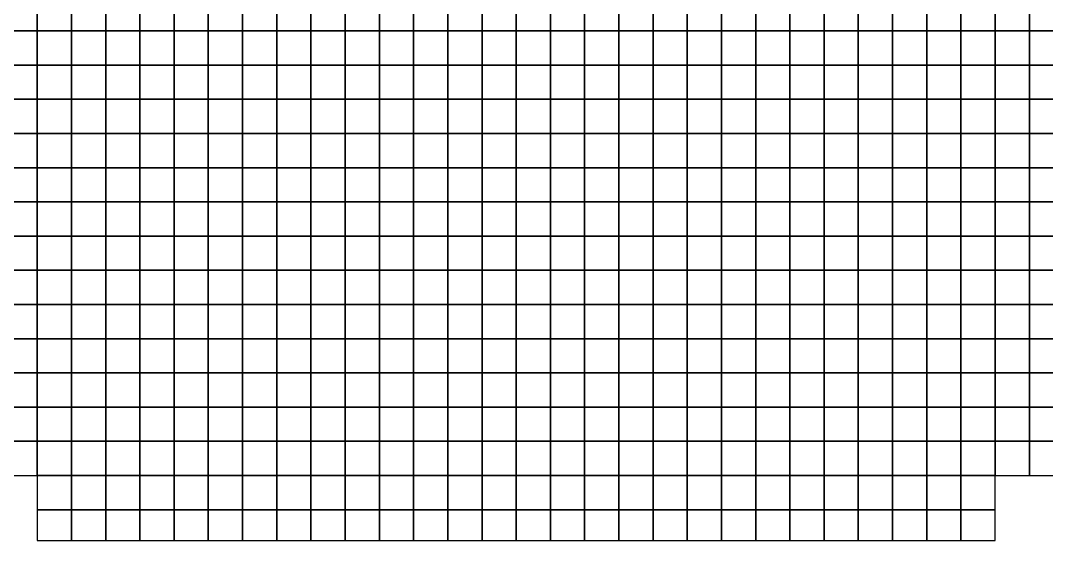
# Model space of a CAD drawing. Extents: x -2.8 to 74.5, y -0.2 to 18.4.
# Drawn here: x 18.07 to 24.07, y -0.18 to 2.86 of the extents above; entities that cross this region are included whole.
import ezdxf

# ---------------------------------------------------------------- set-up
doc = ezdxf.new("R2010")
doc.units = 0
doc.header["$MEASUREMENT"] = 0
doc.layers.add('layer_elements', color=7, linetype='Continuous')

msp = doc.modelspace()

# ---------------------------------------------------------------- linework, layer by layer
at = {"layer": 'layer_elements', "color": 171, "true_color": 0x8080ff}
for points in [[(17.97, 2.8), (18.17, 2.8), (18.17, 3), (17.97, 3)], [(18.17, 2.8), (18.37, 2.8), (18.37, 3), (18.17, 3)], [(18.37, 2.8), (18.57, 2.8), (18.57, 3), (18.37, 3)], [(18.57, 2.8), (18.77, 2.8), (18.77, 3), (18.57, 3)], [(18.77, 2.8), (18.97, 2.8), (18.97, 3), (18.77, 3)], [(18.97, 2.8), (19.17, 2.8), (19.17, 3), (18.97, 3)], [(19.17, 2.8), (19.37, 2.8), (19.37, 3), (19.17, 3)], [(19.37, 2.8), (19.57, 2.8), (19.57, 3), (19.37, 3)], [(19.57, 2.8), (19.77, 2.8), (19.77, 3), (19.57, 3)], [(19.77, 2.8), (19.97, 2.8), (19.97, 3), (19.77, 3)], [(19.97, 2.8), (20.17, 2.8), (20.17, 3), (19.97, 3)], [(20.17, 2.8), (20.37, 2.8), (20.37, 3), (20.17, 3)], [(20.37, 2.8), (20.57, 2.8), (20.57, 3), (20.37, 3)], [(20.57, 2.8), (20.77, 2.8), (20.77, 3), (20.57, 3)], [(20.77, 2.8), (20.97, 2.8), (20.97, 3), (20.77, 3)], [(20.97, 2.8), (21.17, 2.8), (21.17, 3), (20.97, 3)], [(21.17, 2.8), (21.37, 2.8), (21.37, 3), (21.17, 3)], [(21.37, 2.8), (21.57, 2.8), (21.57, 3), (21.37, 3)], [(21.57, 2.8), (21.77, 2.8), (21.77, 3), (21.57, 3)], [(21.77, 2.8), (21.97, 2.8), (21.97, 3), (21.77, 3)], [(21.97, 2.8), (22.17, 2.8), (22.17, 3), (21.97, 3)], [(22.17, 2.8), (22.37, 2.8), (22.37, 3), (22.17, 3)], [(22.37, 2.8), (22.57, 2.8), (22.57, 3), (22.37, 3)], [(22.57, 2.8), (22.77, 2.8), (22.77, 3), (22.57, 3)], [(22.77, 2.8), (22.97, 2.8), (22.97, 3), (22.77, 3)], [(22.97, 2.8), (23.17, 2.8), (23.17, 3), (22.97, 3)], [(23.17, 2.8), (23.37, 2.8), (23.37, 3), (23.17, 3)], [(23.37, 2.8), (23.57, 2.8), (23.57, 3), (23.37, 3)], [(23.57, 2.8), (23.77, 2.8), (23.77, 3), (23.57, 3)], [(23.77, 2.8), (23.97, 2.8), (23.97, 3), (23.77, 3)], [(23.97, 2.8), (24.17, 2.8), (24.17, 3), (23.97, 3)], [(17.97, 2.6), (18.17, 2.6), (18.17, 2.8), (17.97, 2.8)], [(18.17, 2.6), (18.37, 2.6), (18.37, 2.8), (18.17, 2.8)], [(18.37, 2.6), (18.57, 2.6), (18.57, 2.8), (18.37, 2.8)], [(18.57, 2.6), (18.77, 2.6), (18.77, 2.8), (18.57, 2.8)], [(18.77, 2.6), (18.97, 2.6), (18.97, 2.8), (18.77, 2.8)], [(18.97, 2.6), (19.17, 2.6), (19.17, 2.8), (18.97, 2.8)], [(19.17, 2.6), (19.37, 2.6), (19.37, 2.8), (19.17, 2.8)], [(19.37, 2.6), (19.57, 2.6), (19.57, 2.8), (19.37, 2.8)], [(19.57, 2.6), (19.77, 2.6), (19.77, 2.8), (19.57, 2.8)], [(19.77, 2.6), (19.97, 2.6), (19.97, 2.8), (19.77, 2.8)], [(19.97, 2.6), (20.17, 2.6), (20.17, 2.8), (19.97, 2.8)], [(20.17, 2.6), (20.37, 2.6), (20.37, 2.8), (20.17, 2.8)], [(20.37, 2.6), (20.57, 2.6), (20.57, 2.8), (20.37, 2.8)], [(20.57, 2.6), (20.77, 2.6), (20.77, 2.8), (20.57, 2.8)], [(20.77, 2.6), (20.97, 2.6), (20.97, 2.8), (20.77, 2.8)], [(20.97, 2.6), (21.17, 2.6), (21.17, 2.8), (20.97, 2.8)], [(21.17, 2.6), (21.37, 2.6), (21.37, 2.8), (21.17, 2.8)], [(21.37, 2.6), (21.57, 2.6), (21.57, 2.8), (21.37, 2.8)], [(21.57, 2.6), (21.77, 2.6), (21.77, 2.8), (21.57, 2.8)], [(21.77, 2.6), (21.97, 2.6), (21.97, 2.8), (21.77, 2.8)], [(21.97, 2.6), (22.17, 2.6), (22.17, 2.8), (21.97, 2.8)], [(22.17, 2.6), (22.37, 2.6), (22.37, 2.8), (22.17, 2.8)], [(22.37, 2.6), (22.57, 2.6), (22.57, 2.8), (22.37, 2.8)], [(22.57, 2.6), (22.77, 2.6), (22.77, 2.8), (22.57, 2.8)], [(22.77, 2.6), (22.97, 2.6), (22.97, 2.8), (22.77, 2.8)], [(22.97, 2.6), (23.17, 2.6), (23.17, 2.8), (22.97, 2.8)], [(23.17, 2.6), (23.37, 2.6), (23.37, 2.8), (23.17, 2.8)], [(23.37, 2.6), (23.57, 2.6), (23.57, 2.8), (23.37, 2.8)], [(23.57, 2.6), (23.77, 2.6), (23.77, 2.8), (23.57, 2.8)], [(23.77, 2.6), (23.97, 2.6), (23.97, 2.8), (23.77, 2.8)], [(23.97, 2.6), (24.17, 2.6), (24.17, 2.8), (23.97, 2.8)], [(17.97, 2.4), (18.17, 2.4), (18.17, 2.6), (17.97, 2.6)], [(18.17, 2.4), (18.37, 2.4), (18.37, 2.6), (18.17, 2.6)], [(18.37, 2.4), (18.57, 2.4), (18.57, 2.6), (18.37, 2.6)], [(18.57, 2.4), (18.77, 2.4), (18.77, 2.6), (18.57, 2.6)], [(18.77, 2.4), (18.97, 2.4), (18.97, 2.6), (18.77, 2.6)], [(18.97, 2.4), (19.17, 2.4), (19.17, 2.6), (18.97, 2.6)], [(19.17, 2.4), (19.37, 2.4), (19.37, 2.6), (19.17, 2.6)], [(19.37, 2.4), (19.57, 2.4), (19.57, 2.6), (19.37, 2.6)], [(19.57, 2.4), (19.77, 2.4), (19.77, 2.6), (19.57, 2.6)], [(19.77, 2.4), (19.97, 2.4), (19.97, 2.6), (19.77, 2.6)], [(19.97, 2.4), (20.17, 2.4), (20.17, 2.6), (19.97, 2.6)], [(20.17, 2.4), (20.37, 2.4), (20.37, 2.6), (20.17, 2.6)], [(20.37, 2.4), (20.57, 2.4), (20.57, 2.6), (20.37, 2.6)], [(20.57, 2.4), (20.77, 2.4), (20.77, 2.6), (20.57, 2.6)], [(20.77, 2.4), (20.97, 2.4), (20.97, 2.6), (20.77, 2.6)], [(20.97, 2.4), (21.17, 2.4), (21.17, 2.6), (20.97, 2.6)], [(21.17, 2.4), (21.37, 2.4), (21.37, 2.6), (21.17, 2.6)], [(21.37, 2.4), (21.57, 2.4), (21.57, 2.6), (21.37, 2.6)], [(21.57, 2.4), (21.77, 2.4), (21.77, 2.6), (21.57, 2.6)], [(21.77, 2.4), (21.97, 2.4), (21.97, 2.6), (21.77, 2.6)], [(21.97, 2.4), (22.17, 2.4), (22.17, 2.6), (21.97, 2.6)], [(22.17, 2.4), (22.37, 2.4), (22.37, 2.6), (22.17, 2.6)], [(22.37, 2.4), (22.57, 2.4), (22.57, 2.6), (22.37, 2.6)], [(22.57, 2.4), (22.77, 2.4), (22.77, 2.6), (22.57, 2.6)], [(22.77, 2.4), (22.97, 2.4), (22.97, 2.6), (22.77, 2.6)], [(22.97, 2.4), (23.17, 2.4), (23.17, 2.6), (22.97, 2.6)], [(23.17, 2.4), (23.37, 2.4), (23.37, 2.6), (23.17, 2.6)], [(23.37, 2.4), (23.57, 2.4), (23.57, 2.6), (23.37, 2.6)], [(23.57, 2.4), (23.77, 2.4), (23.77, 2.6), (23.57, 2.6)], [(23.77, 2.4), (23.97, 2.4), (23.97, 2.6), (23.77, 2.6)], [(23.97, 2.4), (24.17, 2.4), (24.17, 2.6), (23.97, 2.6)], [(17.97, 2.2), (18.17, 2.2), (18.17, 2.4), (17.97, 2.4)], [(18.17, 2.2), (18.37, 2.2), (18.37, 2.4), (18.17, 2.4)], [(18.37, 2.2), (18.57, 2.2), (18.57, 2.4), (18.37, 2.4)], [(18.57, 2.2), (18.77, 2.2), (18.77, 2.4), (18.57, 2.4)], [(18.77, 2.2), (18.97, 2.2), (18.97, 2.4), (18.77, 2.4)], [(18.97, 2.2), (19.17, 2.2), (19.17, 2.4), (18.97, 2.4)], [(19.17, 2.2), (19.37, 2.2), (19.37, 2.4), (19.17, 2.4)], [(19.37, 2.2), (19.57, 2.2), (19.57, 2.4), (19.37, 2.4)], [(19.57, 2.2), (19.77, 2.2), (19.77, 2.4), (19.57, 2.4)], [(19.77, 2.2), (19.97, 2.2), (19.97, 2.4), (19.77, 2.4)], [(19.97, 2.2), (20.17, 2.2), (20.17, 2.4), (19.97, 2.4)], [(20.17, 2.2), (20.37, 2.2), (20.37, 2.4), (20.17, 2.4)], [(20.37, 2.2), (20.57, 2.2), (20.57, 2.4), (20.37, 2.4)], [(20.57, 2.2), (20.77, 2.2), (20.77, 2.4), (20.57, 2.4)], [(20.77, 2.2), (20.97, 2.2), (20.97, 2.4), (20.77, 2.4)], [(20.97, 2.2), (21.17, 2.2), (21.17, 2.4), (20.97, 2.4)], [(21.17, 2.2), (21.37, 2.2), (21.37, 2.4), (21.17, 2.4)], [(21.37, 2.2), (21.57, 2.2), (21.57, 2.4), (21.37, 2.4)], [(21.57, 2.2), (21.77, 2.2), (21.77, 2.4), (21.57, 2.4)], [(21.77, 2.2), (21.97, 2.2), (21.97, 2.4), (21.77, 2.4)], [(21.97, 2.2), (22.17, 2.2), (22.17, 2.4), (21.97, 2.4)], [(22.17, 2.2), (22.37, 2.2), (22.37, 2.4), (22.17, 2.4)], [(22.37, 2.2), (22.57, 2.2), (22.57, 2.4), (22.37, 2.4)], [(22.57, 2.2), (22.77, 2.2), (22.77, 2.4), (22.57, 2.4)], [(22.77, 2.2), (22.97, 2.2), (22.97, 2.4), (22.77, 2.4)], [(22.97, 2.2), (23.17, 2.2), (23.17, 2.4), (22.97, 2.4)], [(23.17, 2.2), (23.37, 2.2), (23.37, 2.4), (23.17, 2.4)], [(23.37, 2.2), (23.57, 2.2), (23.57, 2.4), (23.37, 2.4)], [(23.57, 2.2), (23.77, 2.2), (23.77, 2.4), (23.57, 2.4)], [(23.77, 2.2), (23.97, 2.2), (23.97, 2.4), (23.77, 2.4)], [(23.97, 2.2), (24.17, 2.2), (24.17, 2.4), (23.97, 2.4)], [(17.97, 2), (18.17, 2), (18.17, 2.2), (17.97, 2.2)], [(18.17, 2), (18.37, 2), (18.37, 2.2), (18.17, 2.2)], [(18.37, 2), (18.57, 2), (18.57, 2.2), (18.37, 2.2)], [(18.57, 2), (18.77, 2), (18.77, 2.2), (18.57, 2.2)], [(18.77, 2), (18.97, 2), (18.97, 2.2), (18.77, 2.2)], [(18.97, 2), (19.17, 2), (19.17, 2.2), (18.97, 2.2)], [(19.17, 2), (19.37, 2), (19.37, 2.2), (19.17, 2.2)], [(19.37, 2), (19.57, 2), (19.57, 2.2), (19.37, 2.2)], [(19.57, 2), (19.77, 2), (19.77, 2.2), (19.57, 2.2)], [(19.77, 2), (19.97, 2), (19.97, 2.2), (19.77, 2.2)], [(19.97, 2), (20.17, 2), (20.17, 2.2), (19.97, 2.2)], [(20.17, 2), (20.37, 2), (20.37, 2.2), (20.17, 2.2)], [(20.37, 2), (20.57, 2), (20.57, 2.2), (20.37, 2.2)], [(20.57, 2), (20.77, 2), (20.77, 2.2), (20.57, 2.2)], [(20.77, 2), (20.97, 2), (20.97, 2.2), (20.77, 2.2)], [(20.97, 2), (21.17, 2), (21.17, 2.2), (20.97, 2.2)], [(21.17, 2), (21.37, 2), (21.37, 2.2), (21.17, 2.2)], [(21.37, 2), (21.57, 2), (21.57, 2.2), (21.37, 2.2)], [(21.57, 2), (21.77, 2), (21.77, 2.2), (21.57, 2.2)], [(21.77, 2), (21.97, 2), (21.97, 2.2), (21.77, 2.2)], [(21.97, 2), (22.17, 2), (22.17, 2.2), (21.97, 2.2)], [(22.17, 2), (22.37, 2), (22.37, 2.2), (22.17, 2.2)], [(22.37, 2), (22.57, 2), (22.57, 2.2), (22.37, 2.2)], [(22.57, 2), (22.77, 2), (22.77, 2.2), (22.57, 2.2)], [(22.77, 2), (22.97, 2), (22.97, 2.2), (22.77, 2.2)], [(22.97, 2), (23.17, 2), (23.17, 2.2), (22.97, 2.2)], [(23.17, 2), (23.37, 2), (23.37, 2.2), (23.17, 2.2)], [(23.37, 2), (23.57, 2), (23.57, 2.2), (23.37, 2.2)], [(23.57, 2), (23.77, 2), (23.77, 2.2), (23.57, 2.2)], [(23.77, 2), (23.97, 2), (23.97, 2.2), (23.77, 2.2)], [(23.97, 2), (24.17, 2), (24.17, 2.2), (23.97, 2.2)], [(17.97, 1.8), (18.17, 1.8), (18.17, 2), (17.97, 2)], [(18.17, 1.8), (18.37, 1.8), (18.37, 2), (18.17, 2)], [(18.37, 1.8), (18.57, 1.8), (18.57, 2), (18.37, 2)], [(18.57, 1.8), (18.77, 1.8), (18.77, 2), (18.57, 2)], [(18.77, 1.8), (18.97, 1.8), (18.97, 2), (18.77, 2)], [(18.97, 1.8), (19.17, 1.8), (19.17, 2), (18.97, 2)], [(19.17, 1.8), (19.37, 1.8), (19.37, 2), (19.17, 2)], [(19.37, 1.8), (19.57, 1.8), (19.57, 2), (19.37, 2)], [(19.57, 1.8), (19.77, 1.8), (19.77, 2), (19.57, 2)], [(19.77, 1.8), (19.97, 1.8), (19.97, 2), (19.77, 2)], [(19.97, 1.8), (20.17, 1.8), (20.17, 2), (19.97, 2)], [(20.17, 1.8), (20.37, 1.8), (20.37, 2), (20.17, 2)], [(20.37, 1.8), (20.57, 1.8), (20.57, 2), (20.37, 2)], [(20.57, 1.8), (20.77, 1.8), (20.77, 2), (20.57, 2)], [(20.77, 1.8), (20.97, 1.8), (20.97, 2), (20.77, 2)], [(20.97, 1.8), (21.17, 1.8), (21.17, 2), (20.97, 2)], [(21.17, 1.8), (21.37, 1.8), (21.37, 2), (21.17, 2)], [(21.37, 1.8), (21.57, 1.8), (21.57, 2), (21.37, 2)], [(21.57, 1.8), (21.77, 1.8), (21.77, 2), (21.57, 2)], [(21.77, 1.8), (21.97, 1.8), (21.97, 2), (21.77, 2)], [(21.97, 1.8), (22.17, 1.8), (22.17, 2), (21.97, 2)], [(22.17, 1.8), (22.37, 1.8), (22.37, 2), (22.17, 2)], [(22.37, 1.8), (22.57, 1.8), (22.57, 2), (22.37, 2)], [(22.57, 1.8), (22.77, 1.8), (22.77, 2), (22.57, 2)], [(22.77, 1.8), (22.97, 1.8), (22.97, 2), (22.77, 2)], [(22.97, 1.8), (23.17, 1.8), (23.17, 2), (22.97, 2)], [(23.17, 1.8), (23.37, 1.8), (23.37, 2), (23.17, 2)], [(23.37, 1.8), (23.57, 1.8), (23.57, 2), (23.37, 2)], [(23.57, 1.8), (23.77, 1.8), (23.77, 2), (23.57, 2)], [(23.77, 1.8), (23.97, 1.8), (23.97, 2), (23.77, 2)], [(23.97, 1.8), (24.17, 1.8), (24.17, 2), (23.97, 2)], [(17.97, 1.6), (18.17, 1.6), (18.17, 1.8), (17.97, 1.8)], [(18.17, 1.6), (18.37, 1.6), (18.37, 1.8), (18.17, 1.8)], [(18.37, 1.6), (18.57, 1.6), (18.57, 1.8), (18.37, 1.8)], [(18.57, 1.6), (18.77, 1.6), (18.77, 1.8), (18.57, 1.8)], [(18.77, 1.6), (18.97, 1.6), (18.97, 1.8), (18.77, 1.8)], [(18.97, 1.6), (19.17, 1.6), (19.17, 1.8), (18.97, 1.8)], [(19.17, 1.6), (19.37, 1.6), (19.37, 1.8), (19.17, 1.8)], [(19.37, 1.6), (19.57, 1.6), (19.57, 1.8), (19.37, 1.8)], [(19.57, 1.6), (19.77, 1.6), (19.77, 1.8), (19.57, 1.8)], [(19.77, 1.6), (19.97, 1.6), (19.97, 1.8), (19.77, 1.8)], [(19.97, 1.6), (20.17, 1.6), (20.17, 1.8), (19.97, 1.8)], [(20.17, 1.6), (20.37, 1.6), (20.37, 1.8), (20.17, 1.8)], [(20.37, 1.6), (20.57, 1.6), (20.57, 1.8), (20.37, 1.8)], [(20.57, 1.6), (20.77, 1.6), (20.77, 1.8), (20.57, 1.8)], [(20.77, 1.6), (20.97, 1.6), (20.97, 1.8), (20.77, 1.8)], [(20.97, 1.6), (21.17, 1.6), (21.17, 1.8), (20.97, 1.8)], [(21.17, 1.6), (21.37, 1.6), (21.37, 1.8), (21.17, 1.8)], [(21.37, 1.6), (21.57, 1.6), (21.57, 1.8), (21.37, 1.8)], [(21.57, 1.6), (21.77, 1.6), (21.77, 1.8), (21.57, 1.8)], [(21.77, 1.6), (21.97, 1.6), (21.97, 1.8), (21.77, 1.8)], [(21.97, 1.6), (22.17, 1.6), (22.17, 1.8), (21.97, 1.8)], [(22.17, 1.6), (22.37, 1.6), (22.37, 1.8), (22.17, 1.8)], [(22.37, 1.6), (22.57, 1.6), (22.57, 1.8), (22.37, 1.8)], [(22.57, 1.6), (22.77, 1.6), (22.77, 1.8), (22.57, 1.8)], [(22.77, 1.6), (22.97, 1.6), (22.97, 1.8), (22.77, 1.8)], [(22.97, 1.6), (23.17, 1.6), (23.17, 1.8), (22.97, 1.8)], [(23.17, 1.6), (23.37, 1.6), (23.37, 1.8), (23.17, 1.8)], [(23.37, 1.6), (23.57, 1.6), (23.57, 1.8), (23.37, 1.8)], [(23.57, 1.6), (23.77, 1.6), (23.77, 1.8), (23.57, 1.8)], [(23.77, 1.6), (23.97, 1.6), (23.97, 1.8), (23.77, 1.8)], [(23.97, 1.6), (24.17, 1.6), (24.17, 1.8), (23.97, 1.8)], [(18.17, 1.4), (18.37, 1.4), (18.37, 1.6), (18.17, 1.6)], [(18.37, 1.4), (18.57, 1.4), (18.57, 1.6), (18.37, 1.6)], [(18.57, 1.4), (18.77, 1.4), (18.77, 1.6), (18.57, 1.6)], [(18.77, 1.4), (18.97, 1.4), (18.97, 1.6), (18.77, 1.6)], [(18.97, 1.4), (19.17, 1.4), (19.17, 1.6), (18.97, 1.6)], [(19.17, 1.4), (19.37, 1.4), (19.37, 1.6), (19.17, 1.6)], [(19.37, 1.4), (19.57, 1.4), (19.57, 1.6), (19.37, 1.6)], [(19.57, 1.4), (19.77, 1.4), (19.77, 1.6), (19.57, 1.6)], [(19.77, 1.4), (19.97, 1.4), (19.97, 1.6), (19.77, 1.6)], [(19.97, 1.4), (20.17, 1.4), (20.17, 1.6), (19.97, 1.6)], [(20.17, 1.4), (20.37, 1.4), (20.37, 1.6), (20.17, 1.6)], [(20.37, 1.4), (20.57, 1.4), (20.57, 1.6), (20.37, 1.6)], [(20.57, 1.4), (20.77, 1.4), (20.77, 1.6), (20.57, 1.6)], [(20.77, 1.4), (20.97, 1.4), (20.97, 1.6), (20.77, 1.6)], [(20.97, 1.4), (21.17, 1.4), (21.17, 1.6), (20.97, 1.6)], [(21.17, 1.4), (21.37, 1.4), (21.37, 1.6), (21.17, 1.6)], [(21.37, 1.4), (21.57, 1.4), (21.57, 1.6), (21.37, 1.6)], [(21.57, 1.4), (21.77, 1.4), (21.77, 1.6), (21.57, 1.6)], [(21.77, 1.4), (21.97, 1.4), (21.97, 1.6), (21.77, 1.6)], [(21.97, 1.4), (22.17, 1.4), (22.17, 1.6), (21.97, 1.6)], [(22.17, 1.4), (22.37, 1.4), (22.37, 1.6), (22.17, 1.6)], [(22.37, 1.4), (22.57, 1.4), (22.57, 1.6), (22.37, 1.6)], [(22.57, 1.4), (22.77, 1.4), (22.77, 1.6), (22.57, 1.6)], [(22.77, 1.4), (22.97, 1.4), (22.97, 1.6), (22.77, 1.6)], [(22.97, 1.4), (23.17, 1.4), (23.17, 1.6), (22.97, 1.6)], [(23.17, 1.4), (23.37, 1.4), (23.37, 1.6), (23.17, 1.6)], [(18.77, 1.2), (18.97, 1.2), (18.97, 1.4), (18.77, 1.4)], [(18.97, 1.2), (19.17, 1.2), (19.17, 1.4), (18.97, 1.4)], [(19.17, 1.2), (19.37, 1.2), (19.37, 1.4), (19.17, 1.4)], [(19.37, 1.2), (19.57, 1.2), (19.57, 1.4), (19.37, 1.4)], [(19.57, 1.2), (19.77, 1.2), (19.77, 1.4), (19.57, 1.4)], [(19.77, 1.2), (19.97, 1.2), (19.97, 1.4), (19.77, 1.4)], [(19.97, 1.2), (20.17, 1.2), (20.17, 1.4), (19.97, 1.4)], [(20.17, 1.2), (20.37, 1.2), (20.37, 1.4), (20.17, 1.4)], [(20.37, 1.2), (20.57, 1.2), (20.57, 1.4), (20.37, 1.4)], [(20.57, 1.2), (20.77, 1.2), (20.77, 1.4), (20.57, 1.4)], [(20.77, 1.2), (20.97, 1.2), (20.97, 1.4), (20.77, 1.4)], [(20.97, 1.2), (21.17, 1.2), (21.17, 1.4), (20.97, 1.4)], [(21.17, 1.2), (21.37, 1.2), (21.37, 1.4), (21.17, 1.4)], [(21.37, 1.2), (21.57, 1.2), (21.57, 1.4), (21.37, 1.4)], [(21.57, 1.2), (21.77, 1.2), (21.77, 1.4), (21.57, 1.4)], [(21.77, 1.2), (21.97, 1.2), (21.97, 1.4), (21.77, 1.4)], [(21.97, 1.2), (22.17, 1.2), (22.17, 1.4), (21.97, 1.4)], [(22.17, 1.2), (22.37, 1.2), (22.37, 1.4), (22.17, 1.4)], [(22.37, 1.2), (22.57, 1.2), (22.57, 1.4), (22.37, 1.4)], [(22.57, 1.2), (22.77, 1.2), (22.77, 1.4), (22.57, 1.4)], [(22.77, 1.2), (22.97, 1.2), (22.97, 1.4), (22.77, 1.4)], [(22.97, 1.2), (23.17, 1.2), (23.17, 1.4), (22.97, 1.4)], [(18.77, 1), (18.97, 1), (18.97, 1.2), (18.77, 1.2)], [(18.97, 1), (19.17, 1), (19.17, 1.2), (18.97, 1.2)], [(19.17, 1), (19.37, 1), (19.37, 1.2), (19.17, 1.2)], [(19.37, 1), (19.57, 1), (19.57, 1.2), (19.37, 1.2)], [(19.57, 1), (19.77, 1), (19.77, 1.2), (19.57, 1.2)], [(19.77, 1), (19.97, 1), (19.97, 1.2), (19.77, 1.2)], [(19.97, 1), (20.17, 1), (20.17, 1.2), (19.97, 1.2)], [(20.17, 1), (20.37, 1), (20.37, 1.2), (20.17, 1.2)], [(20.37, 1), (20.57, 1), (20.57, 1.2), (20.37, 1.2)], [(20.57, 1), (20.77, 1), (20.77, 1.2), (20.57, 1.2)], [(20.77, 1), (20.97, 1), (20.97, 1.2), (20.77, 1.2)], [(20.97, 1), (21.17, 1), (21.17, 1.2), (20.97, 1.2)], [(21.17, 1), (21.37, 1), (21.37, 1.2), (21.17, 1.2)], [(21.37, 1), (21.57, 1), (21.57, 1.2), (21.37, 1.2)], [(21.57, 1), (21.77, 1), (21.77, 1.2), (21.57, 1.2)], [(21.77, 1), (21.97, 1), (21.97, 1.2), (21.77, 1.2)], [(21.97, 1), (22.17, 1), (22.17, 1.2), (21.97, 1.2)], [(22.17, 1), (22.37, 1), (22.37, 1.2), (22.17, 1.2)], [(22.37, 1), (22.57, 1), (22.57, 1.2), (22.37, 1.2)], [(22.57, 1), (22.77, 1), (22.77, 1.2), (22.57, 1.2)], [(22.77, 1), (22.97, 1), (22.97, 1.2), (22.77, 1.2)], [(18.97, 0.8), (19.17, 0.8), (19.17, 1), (18.97, 1)], [(19.17, 0.8), (19.37, 0.8), (19.37, 1), (19.17, 1)], [(19.37, 0.8), (19.57, 0.8), (19.57, 1), (19.37, 1)], [(19.57, 0.8), (19.77, 0.8), (19.77, 1), (19.57, 1)], [(19.77, 0.8), (19.97, 0.8), (19.97, 1), (19.77, 1)], [(19.97, 0.8), (20.17, 0.8), (20.17, 1), (19.97, 1)], [(20.17, 0.8), (20.37, 0.8), (20.37, 1), (20.17, 1)], [(20.37, 0.8), (20.57, 0.8), (20.57, 1), (20.37, 1)], [(20.57, 0.8), (20.77, 0.8), (20.77, 1), (20.57, 1)], [(20.77, 0.8), (20.97, 0.8), (20.97, 1), (20.77, 1)], [(20.97, 0.8), (21.17, 0.8), (21.17, 1), (20.97, 1)], [(21.17, 0.8), (21.37, 0.8), (21.37, 1), (21.17, 1)], [(21.37, 0.8), (21.57, 0.8), (21.57, 1), (21.37, 1)], [(21.57, 0.8), (21.77, 0.8), (21.77, 1), (21.57, 1)], [(21.77, 0.8), (21.97, 0.8), (21.97, 1), (21.77, 1)], [(21.97, 0.8), (22.17, 0.8), (22.17, 1), (21.97, 1)], [(22.17, 0.8), (22.37, 0.8), (22.37, 1), (22.17, 1)], [(22.37, 0.8), (22.57, 0.8), (22.57, 1), (22.37, 1)], [(22.57, 0.8), (22.77, 0.8), (22.77, 1), (22.57, 1)], [(22.77, 0.8), (22.97, 0.8), (22.97, 1), (22.77, 1)], [(18.77, 0.6), (18.97, 0.6), (18.97, 0.8), (18.77, 0.8)], [(18.97, 0.6), (19.17, 0.6), (19.17, 0.8), (18.97, 0.8)], [(19.17, 0.6), (19.37, 0.6), (19.37, 0.8), (19.17, 0.8)], [(19.37, 0.6), (19.57, 0.6), (19.57, 0.8), (19.37, 0.8)], [(19.57, 0.6), (19.77, 0.6), (19.77, 0.8), (19.57, 0.8)], [(19.77, 0.6), (19.97, 0.6), (19.97, 0.8), (19.77, 0.8)], [(19.97, 0.6), (20.17, 0.6), (20.17, 0.8), (19.97, 0.8)], [(20.17, 0.6), (20.37, 0.6), (20.37, 0.8), (20.17, 0.8)], [(20.37, 0.6), (20.57, 0.6), (20.57, 0.8), (20.37, 0.8)], [(20.57, 0.6), (20.77, 0.6), (20.77, 0.8), (20.57, 0.8)], [(20.77, 0.6), (20.97, 0.6), (20.97, 0.8), (20.77, 0.8)], [(20.97, 0.6), (21.17, 0.6), (21.17, 0.8), (20.97, 0.8)], [(21.17, 0.6), (21.37, 0.6), (21.37, 0.8), (21.17, 0.8)], [(21.37, 0.6), (21.57, 0.6), (21.57, 0.8), (21.37, 0.8)], [(21.57, 0.6), (21.77, 0.6), (21.77, 0.8), (21.57, 0.8)], [(21.77, 0.6), (21.97, 0.6), (21.97, 0.8), (21.77, 0.8)], [(21.97, 0.6), (22.17, 0.6), (22.17, 0.8), (21.97, 0.8)], [(22.17, 0.6), (22.37, 0.6), (22.37, 0.8), (22.17, 0.8)], [(22.37, 0.6), (22.57, 0.6), (22.57, 0.8), (22.37, 0.8)], [(22.57, 0.6), (22.77, 0.6), (22.77, 0.8), (22.57, 0.8)], [(22.77, 0.6), (22.97, 0.6), (22.97, 0.8), (22.77, 0.8)], [(22.97, 0.6), (23.17, 0.6), (23.17, 0.8), (22.97, 0.8)], [(18.77, 0.4), (18.97, 0.4), (18.97, 0.6), (18.77, 0.6)], [(18.97, 0.4), (19.17, 0.4), (19.17, 0.6), (18.97, 0.6)], [(19.17, 0.4), (19.37, 0.4), (19.37, 0.6), (19.17, 0.6)], [(19.37, 0.4), (19.57, 0.4), (19.57, 0.6), (19.37, 0.6)], [(19.57, 0.4), (19.77, 0.4), (19.77, 0.6), (19.57, 0.6)], [(19.77, 0.4), (19.97, 0.4), (19.97, 0.6), (19.77, 0.6)], [(19.97, 0.4), (20.17, 0.4), (20.17, 0.6), (19.97, 0.6)], [(20.17, 0.4), (20.37, 0.4), (20.37, 0.6), (20.17, 0.6)], [(20.37, 0.4), (20.57, 0.4), (20.57, 0.6), (20.37, 0.6)], [(20.57, 0.4), (20.77, 0.4), (20.77, 0.6), (20.57, 0.6)], [(20.77, 0.4), (20.97, 0.4), (20.97, 0.6), (20.77, 0.6)], [(20.97, 0.4), (21.17, 0.4), (21.17, 0.6), (20.97, 0.6)], [(21.17, 0.4), (21.37, 0.4), (21.37, 0.6), (21.17, 0.6)], [(21.37, 0.4), (21.57, 0.4), (21.57, 0.6), (21.37, 0.6)], [(21.57, 0.4), (21.77, 0.4), (21.77, 0.6), (21.57, 0.6)], [(21.77, 0.4), (21.97, 0.4), (21.97, 0.6), (21.77, 0.6)], [(21.97, 0.4), (22.17, 0.4), (22.17, 0.6), (21.97, 0.6)], [(22.17, 0.4), (22.37, 0.4), (22.37, 0.6), (22.17, 0.6)], [(22.37, 0.4), (22.57, 0.4), (22.57, 0.6), (22.37, 0.6)], [(22.57, 0.4), (22.77, 0.4), (22.77, 0.6), (22.57, 0.6)], [(22.77, 0.4), (22.97, 0.4), (22.97, 0.6), (22.77, 0.6)], [(22.97, 0.4), (23.17, 0.4), (23.17, 0.6), (22.97, 0.6)], [(18.97, 0.2), (19.17, 0.2), (19.17, 0.4), (18.97, 0.4)], [(19.17, 0.2), (19.37, 0.2), (19.37, 0.4), (19.17, 0.4)], [(19.37, 0.2), (19.57, 0.2), (19.57, 0.4), (19.37, 0.4)], [(19.57, 0.2), (19.77, 0.2), (19.77, 0.4), (19.57, 0.4)], [(19.77, 0.2), (19.97, 0.2), (19.97, 0.4), (19.77, 0.4)], [(19.97, 0.2), (20.17, 0.2), (20.17, 0.4), (19.97, 0.4)], [(20.17, 0.2), (20.37, 0.2), (20.37, 0.4), (20.17, 0.4)], [(20.37, 0.2), (20.57, 0.2), (20.57, 0.4), (20.37, 0.4)], [(20.57, 0.2), (20.77, 0.2), (20.77, 0.4), (20.57, 0.4)], [(20.77, 0.2), (20.97, 0.2), (20.97, 0.4), (20.77, 0.4)], [(20.97, 0.2), (21.17, 0.2), (21.17, 0.4), (20.97, 0.4)], [(21.17, 0.2), (21.37, 0.2), (21.37, 0.4), (21.17, 0.4)], [(21.37, 0.2), (21.57, 0.2), (21.57, 0.4), (21.37, 0.4)], [(21.57, 0.2), (21.77, 0.2), (21.77, 0.4), (21.57, 0.4)], [(21.77, 0.2), (21.97, 0.2), (21.97, 0.4), (21.77, 0.4)], [(21.97, 0.2), (22.17, 0.2), (22.17, 0.4), (21.97, 0.4)], [(22.17, 0.2), (22.37, 0.2), (22.37, 0.4), (22.17, 0.4)], [(22.37, 0.2), (22.57, 0.2), (22.57, 0.4), (22.37, 0.4)], [(22.57, 0.2), (22.77, 0.2), (22.77, 0.4), (22.57, 0.4)], [(22.77, 0.2), (22.97, 0.2), (22.97, 0.4), (22.77, 0.4)], [(19.17, 0), (19.37, 0), (19.37, 0.2), (19.17, 0.2)], [(19.37, 0), (19.57, 0), (19.57, 0.2), (19.37, 0.2)], [(19.57, 0), (19.77, 0), (19.77, 0.2), (19.57, 0.2)], [(19.77, 0), (19.97, 0), (19.97, 0.2), (19.77, 0.2)], [(19.97, 0), (20.17, 0), (20.17, 0.2), (19.97, 0.2)], [(20.17, 0), (20.37, 0), (20.37, 0.2), (20.17, 0.2)], [(20.37, 0), (20.57, 0), (20.57, 0.2), (20.37, 0.2)], [(20.57, 0), (20.77, 0), (20.77, 0.2), (20.57, 0.2)], [(20.77, 0), (20.97, 0), (20.97, 0.2), (20.77, 0.2)], [(20.97, 0), (21.17, 0), (21.17, 0.2), (20.97, 0.2)], [(21.17, 0), (21.37, 0), (21.37, 0.2), (21.17, 0.2)], [(21.37, 0), (21.57, 0), (21.57, 0.2), (21.37, 0.2)], [(21.57, 0), (21.77, 0), (21.77, 0.2), (21.57, 0.2)], [(21.77, 0), (21.97, 0), (21.97, 0.2), (21.77, 0.2)], [(21.97, 0), (22.17, 0), (22.17, 0.2), (21.97, 0.2)], [(22.17, 0), (22.37, 0), (22.37, 0.2), (22.17, 0.2)], [(22.37, 0), (22.57, 0), (22.57, 0.2), (22.37, 0.2)], [(22.57, 0), (22.77, 0), (22.77, 0.2), (22.57, 0.2)], [(23.57, 0, 0), (23.77, 0), (23.77, 0.2), (23.57, 0.2, 0)], [(18.17, -0.18), (18.37, -0.18, 0), (18.37, 0, 0), (18.17, 0)], [(18.37, -0.18, 0), (18.57, -0.18), (18.57, 0), (18.37, 0, 0)], [(19.17, -0.18), (19.37, -0.18), (19.37, 0), (19.17, 0)], [(19.37, -0.18), (19.57, -0.18), (19.57, 0), (19.37, 0)], [(19.57, -0.18), (19.77, -0.18), (19.77, 0), (19.57, 0)], [(19.77, -0.18), (19.97, -0.18), (19.97, 0), (19.77, 0)], [(19.97, -0.18), (20.17, -0.18), (20.17, 0), (19.97, 0)], [(20.17, -0.18), (20.37, -0.18), (20.37, 0), (20.17, 0)], [(20.37, -0.18), (20.57, -0.18), (20.57, 0), (20.37, 0)], [(20.57, -0.18), (20.77, -0.18), (20.77, 0), (20.57, 0)], [(20.77, -0.18), (20.97, -0.18), (20.97, 0), (20.77, 0)], [(20.97, -0.18), (21.17, -0.18), (21.17, 0), (20.97, 0)], [(21.17, -0.18), (21.37, -0.18), (21.37, 0), (21.17, 0)], [(21.37, -0.18), (21.57, -0.18), (21.57, 0), (21.37, 0)], [(21.57, -0.18), (21.77, -0.18), (21.77, 0), (21.57, 0)], [(21.77, -0.18), (21.97, -0.18), (21.97, 0), (21.77, 0)], [(21.97, -0.18), (22.17, -0.18), (22.17, 0), (21.97, 0)], [(22.17, -0.18), (22.37, -0.18), (22.37, 0), (22.17, 0)], [(22.37, -0.18), (22.57, -0.18), (22.57, 0), (22.37, 0)], [(22.57, -0.18), (22.77, -0.18), (22.77, 0), (22.57, 0)], [(23.37, -0.18), (23.57, -0.18, 0), (23.57, 0, 0), (23.37, 0)], [(23.57, -0.18, 0), (23.77, -0.18), (23.77, 0), (23.57, 0, 0)]]:
    msp.add_3dface(points, dxfattribs=at)
at = {"layer": 'layer_elements', "color": 51, "true_color": 0xffff73}
for points in [[(17.97, 1.4), (18.17, 1.4), (18.17, 1.6), (17.97, 1.6)], [(23.37, 1.4), (23.57, 1.4), (23.57, 1.6), (23.37, 1.6)], [(23.57, 1.4), (23.77, 1.4), (23.77, 1.6), (23.57, 1.6)], [(23.77, 1.4), (23.97, 1.4), (23.97, 1.6), (23.77, 1.6)], [(23.97, 1.4), (24.17, 1.4), (24.17, 1.6), (23.97, 1.6)], [(17.97, 1.2), (18.17, 1.2), (18.17, 1.4), (17.97, 1.4)], [(18.17, 1.2), (18.37, 1.2), (18.37, 1.4), (18.17, 1.4)], [(18.37, 1.2), (18.57, 1.2), (18.57, 1.4), (18.37, 1.4)], [(18.57, 1.2), (18.77, 1.2), (18.77, 1.4), (18.57, 1.4)], [(23.17, 1.2), (23.37, 1.2), (23.37, 1.4), (23.17, 1.4)], [(23.37, 1.2), (23.57, 1.2), (23.57, 1.4), (23.37, 1.4)], [(23.57, 1.2), (23.77, 1.2), (23.77, 1.4), (23.57, 1.4)], [(23.77, 1.2), (23.97, 1.2), (23.97, 1.4), (23.77, 1.4)], [(23.97, 1.2), (24.17, 1.2), (24.17, 1.4), (23.97, 1.4)], [(17.97, 1), (18.17, 1), (18.17, 1.2), (17.97, 1.2)], [(18.17, 1), (18.37, 1), (18.37, 1.2), (18.17, 1.2)], [(18.37, 1), (18.57, 1), (18.57, 1.2), (18.37, 1.2)], [(18.57, 1), (18.77, 1), (18.77, 1.2), (18.57, 1.2)], [(22.97, 1), (23.17, 1), (23.17, 1.2), (22.97, 1.2)], [(23.17, 1), (23.37, 1), (23.37, 1.2), (23.17, 1.2)], [(23.37, 1), (23.57, 1), (23.57, 1.2), (23.37, 1.2)], [(23.57, 1), (23.77, 1), (23.77, 1.2), (23.57, 1.2)], [(23.77, 1), (23.97, 1), (23.97, 1.2), (23.77, 1.2)], [(23.97, 1), (24.17, 1), (24.17, 1.2), (23.97, 1.2)], [(18.57, 0.8), (18.77, 0.8), (18.77, 1), (18.57, 1)], [(18.77, 0.8), (18.97, 0.8), (18.97, 1), (18.77, 1)], [(22.97, 0.8), (23.17, 0.8), (23.17, 1), (22.97, 1)], [(23.17, 0.8), (23.37, 0.8), (23.37, 1), (23.17, 1)], [(18.57, 0.6), (18.77, 0.6), (18.77, 0.8), (18.57, 0.8)], [(23.17, 0.6), (23.37, 0.6), (23.37, 0.8), (23.17, 0.8)], [(18.57, 0.4), (18.77, 0.4), (18.77, 0.6), (18.57, 0.6)], [(23.17, 0.4), (23.37, 0.4), (23.37, 0.6), (23.17, 0.6)], [(23.97, 0.4, 0), (24.17, 0.4), (24.17, 0.6), (23.97, 0.6)], [(18.77, 0.2), (18.97, 0.2), (18.97, 0.4), (18.77, 0.4)], [(22.97, 0.2), (23.17, 0.2), (23.17, 0.4), (22.97, 0.4)], [(18.17, 0), (18.37, 0, 0), (18.37, 0.2, 0), (18.17, 0.2)], [(18.37, 0, 0), (18.57, 0), (18.57, 0.2), (18.37, 0.2, 0)], [(18.77, 0), (18.97, 0), (18.97, 0.2), (18.77, 0.2)], [(18.97, 0), (19.17, 0), (19.17, 0.2), (18.97, 0.2)], [(22.77, 0), (22.97, 0), (22.97, 0.2), (22.77, 0.2)], [(22.97, 0), (23.17, 0), (23.17, 0.2), (22.97, 0.2)], [(23.37, 0), (23.57, 0, 0), (23.57, 0.2, 0), (23.37, 0.2)], [(18.77, -0.18), (18.97, -0.18), (18.97, 0), (18.77, 0)], [(18.97, -0.18), (19.17, -0.18), (19.17, 0), (18.97, 0)], [(22.77, -0.18), (22.97, -0.18), (22.97, 0), (22.77, 0)], [(22.97, -0.18), (23.17, -0.18), (23.17, 0), (22.97, 0)]]:
    msp.add_3dface(points, dxfattribs=at)
at = {"layer": 'layer_elements', "color": 40, "true_color": 0xffdc37}
for points in [[(17.97, 0.8), (18.17, 0.8), (18.17, 1), (17.97, 1)], [(18.17, 0.8), (18.37, 0.8), (18.37, 1), (18.17, 1)], [(18.37, 0.8), (18.57, 0.8), (18.57, 1), (18.37, 1)], [(23.37, 0.8), (23.57, 0.8), (23.57, 1), (23.37, 1)], [(23.57, 0.8), (23.77, 0.8), (23.77, 1), (23.57, 1)], [(23.77, 0.8), (23.97, 0.8), (23.97, 1), (23.77, 1)], [(23.97, 0.8), (24.17, 0.8), (24.17, 1), (23.97, 1)], [(17.97, 0.6), (18.17, 0.6), (18.17, 0.8), (17.97, 0.8)], [(18.37, 0.6), (18.57, 0.6), (18.57, 0.8), (18.37, 0.8)], [(23.37, 0.6), (23.57, 0.6), (23.57, 0.8), (23.37, 0.8)], [(23.77, 0.6), (23.97, 0.6), (23.97, 0.8), (23.77, 0.8)], [(23.97, 0.6), (24.17, 0.6), (24.17, 0.8), (23.97, 0.8)], [(17.97, 0.4, 0), (18.17, 0.4), (18.17, 0.6), (17.97, 0.6)], [(23.77, 0.4), (23.97, 0.4, 0), (23.97, 0.6), (23.77, 0.6)], [(17.97, 0.2), (18.17, 0.2), (18.17, 0.4), (17.97, 0.4, 0)], [(18.57, 0.2), (18.77, 0.2), (18.77, 0.4), (18.57, 0.4)], [(23.17, 0.2), (23.37, 0.2), (23.37, 0.4), (23.17, 0.4)], [(23.77, 0.2), (23.97, 0.2), (23.97, 0.4, 0), (23.77, 0.4)], [(23.97, 0.2), (24.17, 0.2), (24.17, 0.4), (23.97, 0.4, 0)], [(18.57, 0), (18.77, 0), (18.77, 0.2), (18.57, 0.2)], [(23.17, 0), (23.37, 0), (23.37, 0.2), (23.17, 0.2)], [(18.57, -0.18), (18.77, -0.18), (18.77, 0), (18.57, 0)], [(23.17, -0.18), (23.37, -0.18), (23.37, 0), (23.17, 0)]]:
    msp.add_3dface(points, dxfattribs=at)
at = {"layer": 'layer_elements', "color": 40, "true_color": 0xffa41c}
for points in [[(18.17, 0.6), (18.37, 0.6), (18.37, 0.8), (18.17, 0.8)], [(23.57, 0.6), (23.77, 0.6), (23.77, 0.8), (23.57, 0.8)], [(18.37, 0.4), (18.57, 0.4), (18.57, 0.6), (18.37, 0.6)], [(23.37, 0.4), (23.57, 0.4), (23.57, 0.6), (23.37, 0.6)], [(23.37, 0.2), (23.57, 0.2, 0), (23.57, 0.4), (23.37, 0.4)]]:
    msp.add_3dface(points, dxfattribs=at)
at = {"layer": 'layer_elements', "color": 30, "true_color": 0xff6600}
for points in [[(18.17, 0.4), (18.37, 0.4), (18.37, 0.6), (18.17, 0.6)], [(23.57, 0.4), (23.77, 0.4), (23.77, 0.6), (23.57, 0.6)], [(18.17, 0.2), (18.37, 0.2, 0), (18.37, 0.4), (18.17, 0.4)], [(18.37, 0.2, 0), (18.57, 0.2), (18.57, 0.4), (18.37, 0.4)], [(23.57, 0.2, 0), (23.77, 0.2), (23.77, 0.4), (23.57, 0.4)]]:
    msp.add_3dface(points, dxfattribs=at)

doc.saveas('drawing.dxf')
